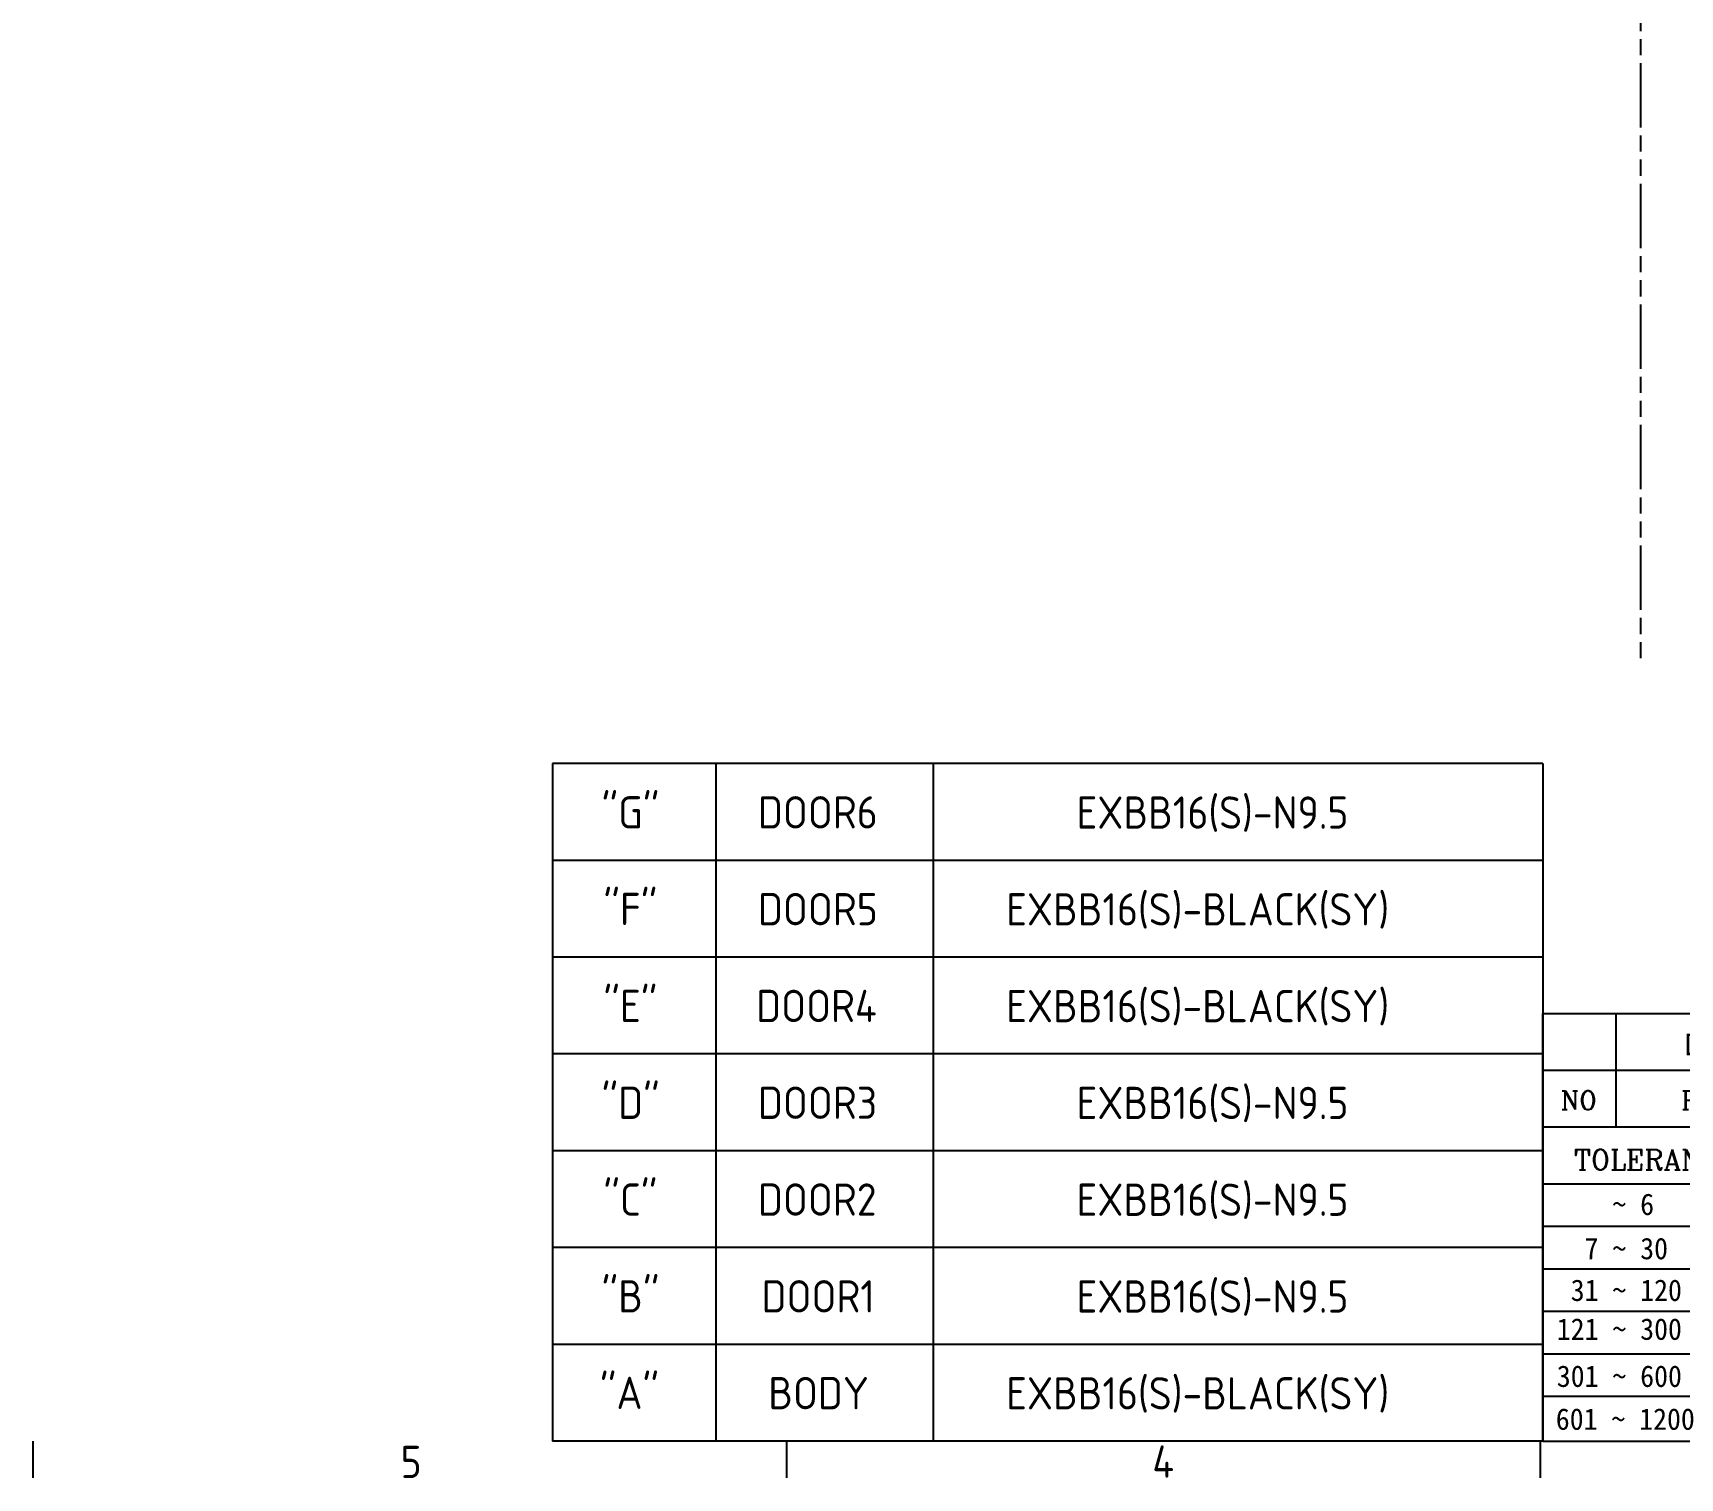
# Model space of a CAD drawing. Header units: millimetres. Extents: x 0 to 8410, y 0 to 5940.
# Drawn here: x 4906 to 6438, y 166 to 1509 of the extents above; entities that cross this region are included whole.
import ezdxf
from ezdxf.enums import TextEntityAlignment as Align

# ---------------------------------------------------------------- set-up
doc = ezdxf.new("R2010")
doc.units = ezdxf.units.MM
doc.header["$LTSCALE"] = 10
doc.linetypes.add('DOUBLE_DASH_CHAIN', pattern=[1.2403, 0.6614, -0.0827, 0.1654, -0.0827, 0.1654, -0.0827])
doc.layers.get('0').update_dxf_attribs({"color": 3, "lineweight": 25})
for name, color, linetype, lineweight in [('경계(ISO)', 7, 'Continuous', 25), ('기호(ISO)', 5, 'Continuous', 25), ('스케치 형상(ISO)', 3, 'Continuous', 25), ('제목(ISO)', 5, 'Continuous', 50), ('해치(ISO)', 7, 'Continuous', 18)]:
    doc.layers.add(name, color=color, linetype=linetype, lineweight=lineweight)
doc.styles.add('HAN_291', font='')
doc.styles.add('HAN_370', font='', dxfattribs={"width": 2})
doc.styles.add('RC_284', font='ROMANC.shx')
doc.styles.add('RC_287', font='ROMANC.shx')
doc.styles.add('RC_292', font='ROMANC.shx')
doc.styles.add('ROMANT_294', font='romant.shx')
doc.styles.add('문자 텍스트_PSTEK_POSCO', font='isocp.shx')
doc.styles.add('텍스트 스타일198', font='tahoma.ttf')
doc.styles.add('텍스트 스타일333', font='ROMANC.shx', dxfattribs={"width": 0.800000011920929})
doc.styles.get('HAN_291').set_extended_font_data('GulimChe')
doc.styles.get('HAN_370').set_extended_font_data('GulimChe')

# ---------------------------------------------------------------- blocks, each defined once
blk = doc.blocks.new('경계 Default Border')
at = {"layer": '경계(ISO)'}
for p, q in [((490.5833435058594, 20), (490.5833435058594, 16.59999966621399)), ((560.6666564941406, 20), (560.6666564941406, 16.59999966621399)), ((630.7500076293945, 20), (630.7500076293945, 16.59999966621399))]:
    blk.add_line(p, q, dxfattribs=at)
at = {"layer": '경계(ISO)', "color": 2, "char_height": 3.00000011920929, "attachment_point": 7, "style": '문자 텍스트_PSTEK_POSCO'}
for s, insert in [('5', (524.7695394605598, 16.57139439638704)), ('4', (594.6818034641451, 16.59999988079071))]:
    blk.add_mtext(s, dxfattribs=dict(at, insert=insert))
blk = doc.blocks.new('제목 블록 PSTEK')
for color, points in [(252, [(317.2195697678507, 17.0593801673321), (322.0326348870767, 21.62682475217465), (322.2781991042243, 21.94392121864296), (317.0471853425802, 16.97985676345368), (318.7512090904202, 16.1899260703855), (316.0018030350395, 12.71868385740789), (316.3356552234328, 13.00206718743325), (318.9235935156908, 16.2694494742633)]), (5, [(321.6183518841322, 17.4193704504104), (319.5281351041078, 18.24969419629727), (322.4505835294948, 22.02344462252142), (317.2195697678507, 17.0593801673321), (318.9235935156908, 16.2694494742633), (316.1741874603099, 12.79820726128571)]), (1, [(324.4839107253602, 19.60711530335299), (325.2419748254881, 19.60711530335299), (325.2419748254881, 20.25857663940324), (321.2266040451076, 20.25857663940324), (321.2266040451076, 19.60711530335299), (321.9846681452406, 19.60711530335299), (321.9846681452406, 15.3430047401139), (324.4839107253602, 15.3430047401139)]), (252, [(324.6615819988275, 19.45905590879572), (325.4196460989604, 19.45905590879572), (325.4196460989604, 20.11051724484596), (325.2419748254881, 20.11051724484596), (325.2419748254881, 19.60711530335299), (324.4839107253602, 19.60711530335299), (324.4839107253602, 15.3430047401139), (322.1623394187076, 15.3430047401139), (322.1623394187076, 15.19494534555726), (324.6615819988275, 15.19494534555726)]), (1, [(329.2277337269622, 20.25857663940324), (325.65654113025, 20.25857663940324), (325.65654113025, 15.3430047401139), (329.3580259941756, 15.3430047401139), (329.3580259941756, 15.9944660761648), (328.1137701654877, 15.9944660761648), (328.1137701654877, 17.56360607323003), (329.2277337269622, 17.56360607323003), (329.2277337269622, 18.25543873810179), (328.1137701654877, 18.25543873810179), (328.1137701654877, 19.60711530335299), (329.2277337269622, 19.60711530335299)]), (252, [(328.2914414389548, 19.45905590879572), (329.4054050004294, 19.45905590879572), (329.4054050004294, 20.11051724484596), (329.2277337269622, 20.11051724484596), (329.2277337269622, 19.60711530335299), (328.1137701654877, 19.60711530335299), (328.1137701654877, 18.25543873810179), (328.2914414389548, 18.25543873810179)]), (1, [(332.3312149849806, 20.25857663940324), (329.8592894925411, 20.25857663940324), (329.8592894925411, 15.3430047401139), (332.3312149849806, 15.3430047401139), (332.3312149849806, 17.4318630164523), (333.0701931098801, 15.3430047401139), (335.4855464857051, 15.3430047401139), (334.2514536401189, 19.30614745124769), (335.4379594596742, 20.25857663940324), (334.3071782107978, 20.25857663940324), (332.3312149849806, 18.99741471888304)]), (252, [(332.5088862584528, 20.1105172448466), (332.3312149849806, 20.1105172448466), (332.3312149849806, 18.99741471888368), (332.5088862584528, 19.11081371413894)]), (252, [(335.6156307331414, 20.11051724484596), (335.2535118015555, 20.11051724484596), (334.2514536401189, 19.30614745124769), (335.4855464857051, 15.3430047401139), (333.1954852176545, 15.3430047401139), (333.2478643833523, 15.19494534555726), (335.6632177591723, 15.19494534555726), (334.4291249135862, 19.15808805669106)]), (252, [(321.9846681452406, 19.60711530335299), (321.4042753185749, 19.60711530335299), (321.4042753185749, 19.45905590879572), (321.9846681452406, 19.45905590879572)]), (252, [(328.2914414389548, 17.41554667867274), (329.4054050004294, 17.41554667867274), (329.4054050004294, 18.10737934354514), (329.2277337269622, 18.10737934354514), (329.2277337269622, 17.56360607323003), (328.1137701654877, 17.56360607323003), (328.1137701654877, 15.9944660761648), (328.2914414389548, 15.9944660761648)]), (252, [(332.5088862584528, 16.92964231796647), (332.3312149849806, 17.43186301645164), (332.3312149849806, 15.3430047401139), (330.0369607660135, 15.3430047401139), (330.0369607660135, 15.19494534555726), (332.5088862584528, 15.19494534555726)]), (252, [(329.5356972676428, 15.8464066816075), (329.3580259941756, 15.8464066816075), (329.3580259941756, 15.3430047401139), (325.8342124037171, 15.3430047401139), (325.8342124037171, 15.19494534555726), (329.5356972676428, 15.19494534555726)])]:
    blk.add_hatch(color=color).paths.add_polyline_path(points)
h = blk.add_hatch(color=1)
edge = h.paths.add_edge_path(flags=0)
edge.add_line((314.2242174273352, 19.60711530335299), (314.2242174273352, 17.00126995915134))
edge.add_line((314.2242174273352, 17.00126995915134), (314.3485873187598, 17.00126995915134))
edge.add_arc((314.3485873187598, 17.6527312952023), 0.6514613360509371, 270, 360)
edge.add_line((315.0000486548106, 17.6527312952023), (315.0000486548106, 18.95565396730211))
edge.add_arc((314.3485873187598, 18.95565396730212), 0.6514613360508712, 0, 90)
edge.add_line((314.3485873187598, 19.60711530335299), (314.2242174273352, 19.60711530335299))
edge = h.paths.add_edge_path()
edge.add_arc((314.9847713324306, 18.28938669179658), 1.969189947606664, 269.9999999999959, 450)
edge.add_line((314.9847713324306, 20.25857663940318), (311.7664314776902, 20.25857663940324))
edge.add_line((311.7664314776902, 20.25857663940324), (311.7664314776902, 15.3430047401139))
edge.add_line((311.7664314776902, 15.3430047401139), (314.2242174273352, 15.3430047401139))
edge.add_line((314.2242174273352, 15.3430047401139), (314.2242174273352, 16.32019674418991))
edge.add_line((314.2242174273352, 16.32019674418991), (314.9847713324307, 16.32019674418991))
h = blk.add_hatch(color=252)
edge = h.paths.add_edge_path()
edge.add_arc((314.9847713324309, 18.28938669179657), 1.969189947606666, 270, 406.8278729790604)
edge.add_arc((315.1624426058984, 18.1413272972396), 1.969189947606962, -90, 53.560984836317004, ccw=False)
edge.add_line((315.1624426058984, 16.17213734963263), (314.4018887008024, 16.17213734963263))
edge.add_line((314.4018887008024, 16.17213734963263), (314.4018887008024, 15.19494534555726))
edge.add_line((314.4018887008024, 15.19494534555726), (311.9441027511573, 15.19494534555726))
edge.add_line((311.9441027511573, 15.19494534555726), (311.9441027511573, 15.3430047401139))
edge.add_line((311.9441027511573, 15.3430047401139), (314.2242174273352, 15.3430047401139))
edge.add_line((314.2242174273352, 15.3430047401139), (314.2242174273352, 16.32019674418991))
edge.add_line((314.2242174273352, 16.32019674418991), (314.9847713324309, 16.32019674418991))
h = blk.add_hatch(color=252)
edge = h.paths.add_edge_path()
edge.add_line((314.4018887008024, 19.45905590879572), (314.5262585922315, 19.45905590879572))
edge.add_arc((314.5262585922314, 18.80759457274939), 0.6514613360463194, 60.4189348879147, 90.00000000000318, ccw=False)
edge.add_arc((314.3485873187602, 18.95565396730057), 0.6514613360524251, 39.96992292766206, 90.00000000009999)
edge.add_line((314.3485873187591, 19.60711530335307), (314.2242174273352, 19.60711530335298))
edge.add_line((314.2242174273352, 19.60711530335299), (314.2242174273352, 17.00126995915134))
edge.add_line((314.2242174273352, 17.00126995915134), (314.3485873187591, 17.00126995915134))
edge.add_arc((314.3485873187568, 17.652731295233), 0.6514613360816299, 270.0000000002, 274.6930825552478)
edge.add_line((314.4018887008024, 17.0034541317032), (314.4018887008024, 19.45905590879572))
at = {"layer": '해치(ISO)'}
h = blk.add_hatch(color=140, dxfattribs=at)
edge = h.paths.add_edge_path()
edge.add_ellipse((330.3660919371412, 20.15576403068321), major_axis=(9.100907360794343, 0), ratio=0.4069904968023172, start_angle=301.3098473703837, end_angle=507.7436900681698)
edge.add_ellipse((331.5340919371412, 20.4634168429492), major_axis=(-9.82350664112931, 0), ratio=0.3942600559756514, start_angle=111.51207141178469, end_angle=334.47025347086895, ccw=False)
edge.add_line((335.1363447531188, 16.8601935978785), (335.0955236905705, 16.99119398620872))
at = {"color": 180}
for p, q in [((182.475792979055, 11.79100474011392), (182.4757929790549, 51.56524660363496)), ((182.4757929790549, 51.56524660363496), (372.4757929537551, 51.56524660363496)), ((189.2651435055721, 51.56524660363496), (189.2651435055722, 41.00524660363494)), ((215.2152739891528, 41.00524660363494), (215.2152739891528, 51.56524660363496)), ((280.8758854511282, 51.56524660363496), (280.8758854511282, 41.00524660363494)), ((310.0881549537552, 51.56524660363496), (310.0881549537553, 41.00524660363494)), ((316.9044520275131, 51.56524660363496), (316.9044520275127, 41.00524660363494)), ((338.4566026226726, 51.56524660363496), (338.4566026226727, 41.00524660363494)), ((372.4757929537551, 51.56524660363496), (372.4757929537551, 11.79100474011389)), ((182.475792979055, 46.2852466036349), (372.4757929537551, 46.28524660363492)), ((182.475792979055, 41.00524660363493), (206.451475290024, 41.00524660363493)), ((222.9401812389276, 11.79100474011392), (222.9401812389276, 41.00524660363494)), ((239.4288871878316, 11.79100474011392), (239.4288871878316, 41.00524660363494)), ((255.9175931367356, 11.79100474011392), (255.9175931367356, 41.00524660363494)), ((268.6918866058747, 41.00524660363494), (268.6918866058747, 30.44524660363498)), ((280.8758854511282, 41.00524660363494), (280.8758854511282, 25.16524660363502)), ((310.088154953755, 41.00524660363494), (310.088154953755, 11.79100474011392)), ((182.475792979055, 35.72524660363497), (206.451475290024, 35.72524660363497)), ((198.8621818849491, 12.02524660363491), (198.8621818849491, 35.72524660363497)), ((206.451475290024, 35.72524660363497), (372.4757929537551, 35.72524660363497)), ((182.475792979055, 31.77524660363492), (206.451475290024, 31.77524660363492)), ((255.917593136736, 30.44524660363498), (372.4757929537552, 30.44524660363501)), ((182.475792979055, 27.82524660363487), (206.451475290024, 27.82524660363487)), ((255.9175931367359, 25.16524660363502), (372.4757929537552, 25.165246603635)), ((268.6918866058744, 25.16524660363502), (268.6918866058744, 11.79100474011392)), ((182.475792979055, 23.87524660363505), (206.451475290024, 23.87524660363505)), ((182.475792979055, 19.92524660363478), (206.451475290024, 19.92524660363478)), ((255.9175931367359, 19.88524660363481), (310.0881549537553, 19.88524660363481)), ((182.475792979055, 15.97524660363496), (206.451475290024, 15.97524660363496)), ((206.451475290024, 16.74100474011396), (255.9175931367359, 16.74100474011396)), ((182.475792979055, 11.79100474011392), (372.4757929537551, 11.79100474011389))]:
    blk.add_line(p, q, dxfattribs=at)
at = {"color": 7, "lineweight": 50}
for p, q in [((206.4514752900237, 11.79100474011392), (206.4514752900237, 41.00524660363494)), ((206.451475290024, 41.00524660363494), (372.4757929537551, 41.00524660363496))]:
    blk.add_line(p, q, dxfattribs=at)
at = {"color": 7}
for p, q in [((322.2781991042243, 21.94392121864296), (317.0471853425802, 16.97985676345368)), ((322.4505835294948, 22.02344462252142), (317.2195697678507, 17.0593801673321)), ((317.2195697678507, 17.0593801673321), (322.0326348870767, 21.62682475217465)), ((319.5281351041078, 18.24969419629727), (322.4505835294948, 22.02344462252142)), ((322.0326348870767, 21.62682475217465), (322.2781991042243, 21.94392121864296)), ((311.7664314776902, 20.25900474011391), (311.7664314776902, 15.34300474011391)), ((314.9847713324309, 20.25857663940324), (311.7664314776902, 20.25857663940324)), ((314.9847713324309, 20.25857663940324), (311.7664314776902, 20.25857663940324)), ((311.7664314776902, 20.25857663940324), (311.7664314776902, 15.3430047401139)), ((325.2419748254881, 20.25857663940324), (321.2266040451076, 20.25857663940324)), ((321.2266040451076, 20.25857663940324), (321.2266040451076, 19.60711530335299)), ((325.2419748254881, 20.25857663940324), (321.2266040451076, 20.25857663940324)), ((321.2266040451076, 20.25857663940324), (321.2266040451076, 19.60711530335299)), ((325.2419748254881, 19.60711530335299), (325.2419748254881, 20.25857663940324)), ((325.2419748254881, 19.60711530335299), (325.2419748254881, 20.25857663940324)), ((325.4196460989604, 20.11051724484596), (325.2419748254881, 20.11051724484596)), ((325.2419748254881, 20.11051724484596), (325.2419748254881, 19.60711530335299)), ((325.4196460989604, 19.45905590879572), (325.4196460989604, 20.11051724484596)), ((329.2277337269622, 20.25857663940324), (325.65654113025, 20.25857663940324)), ((325.65654113025, 20.25857663940324), (325.65654113025, 15.3430047401139)), ((325.65654113025, 20.25857663940324), (325.65654113025, 15.3430047401139)), ((329.2277337269622, 20.25857663940324), (325.65654113025, 20.25857663940324)), ((329.2277337269622, 19.60711530335299), (329.2277337269622, 20.25857663940324)), ((329.2277337269622, 19.60711530335299), (329.2277337269622, 20.25857663940324)), ((329.4054050004294, 20.11051724484596), (329.2277337269622, 20.11051724484596)), ((329.2277337269622, 20.11051724484596), (329.2277337269622, 19.60711530335299)), ((329.4054050004294, 19.45905590879572), (329.4054050004294, 20.11051724484596)), ((332.3312149849806, 20.25857663940324), (329.8592894925411, 20.25857663940324)), ((329.8592894925411, 20.25857663940324), (329.8592894925411, 15.3430047401139)), ((329.8592894925411, 20.25857663940324), (329.8592894925411, 15.3430047401139)), ((332.3312149849806, 20.25857663940324), (329.8592894925411, 20.25857663940324)), ((334.3071782107978, 20.25857663940324), (332.3312149849806, 18.99741471888304)), ((332.3312149849806, 18.99741471888304), (332.3312149849806, 20.25857663940324)), ((334.3071782107978, 20.25857663940324), (332.3312149849806, 18.99741471888304)), ((332.3312149849806, 18.99741471888304), (332.3312149849806, 20.25857663940324)), ((332.5088862584528, 20.1105172448466), (332.3312149849806, 20.1105172448466)), ((332.3312149849806, 20.1105172448466), (332.3312149849806, 18.99741471888368)), ((332.5088862584528, 19.11081371413894), (332.5088862584528, 20.1105172448466)), ((334.2514536401189, 19.30614745124769), (335.4379594596742, 20.25857663940324)), ((334.2514536401189, 19.30614745124769), (335.4379594596742, 20.25857663940324)), ((335.2535118015555, 20.11051724484596), (334.2514536401189, 19.30614745124769)), ((335.4379594596742, 20.25857663940324), (334.3071782107978, 20.25857663940324)), ((335.4379594596742, 20.25857663940324), (334.3071782107978, 20.25857663940324)), ((334.4291249135862, 19.15808805669104), (335.6156307331414, 20.11051724484596)), ((335.6156307331414, 20.11051724484596), (335.2535118015555, 20.11051724484596)), ((314.2242174273352, 17.00126995915134), (314.2242174273352, 19.60711530335299)), ((314.2242174273352, 19.60711530335299), (314.3485873187591, 19.60711530335299)), ((314.3485873187591, 19.60711530335299), (314.2242174273352, 19.60711530335299)), ((314.2242174273352, 19.60711530335299), (314.2242174273352, 17.00126995915134)), ((314.2242174273352, 17.00126995915134), (314.2242174273352, 19.60711530335299)), ((314.2242174273352, 19.60711530335299), (314.3485873187591, 19.60711530335299)), ((314.4018887008024, 19.45905590879572), (314.5262585922314, 19.45905590879572)), ((314.4018887008024, 17.0034541317032), (314.4018887008024, 19.45905590879572)), ((315.0000486548106, 18.95565396730275), (315.0000486548106, 17.65273129520161)), ((315.0000486548106, 18.95565396730275), (315.0000486548106, 17.65273129520161)), ((321.2266040451076, 19.60711530335299), (321.9846681452406, 19.60711530335299)), ((321.2266040451076, 19.60711530335299), (321.9846681452406, 19.60711530335299)), ((321.4042753185749, 19.60711530335299), (321.4042753185749, 19.45905590879572)), ((321.9846681452406, 19.60711530335299), (321.4042753185749, 19.60711530335299)), ((321.4042753185749, 19.45905590879572), (321.9846681452406, 19.45905590879572)), ((321.9846681452406, 19.60711530335299), (321.9846681452406, 15.3430047401139)), ((321.9846681452406, 19.45905590879572), (321.9846681452406, 19.60711530335299)), ((321.9846681452406, 19.60711530335299), (321.9846681452406, 15.3430047401139)), ((324.4839107253602, 19.60711530335299), (325.2419748254881, 19.60711530335299)), ((324.4839107253602, 15.3430047401139), (324.4839107253602, 19.60711530335299)), ((325.2419748254881, 19.60711530335299), (324.4839107253602, 19.60711530335299)), ((324.4839107253602, 19.60711530335299), (324.4839107253602, 15.3430047401139)), ((324.4839107253602, 19.60711530335299), (325.2419748254881, 19.60711530335299)), ((324.4839107253602, 15.3430047401139), (324.4839107253602, 19.60711530335299)), ((324.6615819988275, 19.45905590879572), (325.4196460989604, 19.45905590879572)), ((324.6615819988275, 15.19494534555726), (324.6615819988275, 19.45905590879572)), ((328.1137701654877, 18.25543873810179), (328.1137701654877, 19.60711530335299)), ((328.1137701654877, 19.60711530335299), (329.2277337269622, 19.60711530335299)), ((329.2277337269622, 19.60711530335299), (328.1137701654877, 19.60711530335299)), ((328.1137701654877, 19.60711530335299), (328.1137701654877, 18.25543873810179)), ((328.1137701654877, 18.25543873810179), (328.1137701654877, 19.60711530335299)), ((328.1137701654877, 19.60711530335299), (329.2277337269622, 19.60711530335299)), ((328.2914414389548, 18.25543873810179), (328.2914414389548, 19.45905590879572)), ((328.2914414389548, 19.45905590879572), (329.4054050004294, 19.45905590879572)), ((332.3312149849806, 18.99741471888368), (332.5088862584528, 19.11081371413894)), ((335.4855464857051, 15.3430047401139), (334.2514536401189, 19.30614745124769)), ((334.2514536401189, 19.30614745124769), (335.4855464857051, 15.3430047401139)), ((335.4855464857051, 15.3430047401139), (334.2514536401189, 19.30614745124769)), ((335.6632177591723, 15.19494534555726), (334.4291249135862, 19.15808805669104)), ((314.3485873187591, 17.00126995915134), (314.2242174273352, 17.00126995915134)), ((314.2242174273352, 17.00126995915134), (314.3485873187591, 17.00126995915134)), ((314.3485873187591, 17.00126995915134), (314.2242174273352, 17.00126995915134)), ((316.1741874603099, 12.79820726128571), (321.6183518841322, 17.4193704504104)), ((317.0471853425802, 16.97985676345368), (318.7512090904202, 16.1899260703855)), ((318.9235935156908, 16.2694494742633), (317.2195697678507, 17.0593801673321)), ((317.2195697678507, 17.0593801673321), (318.9235935156908, 16.2694494742633)), ((321.6183518841322, 17.4193704504104), (319.5281351041078, 18.24969419629727)), ((329.2277337269622, 18.25543873810179), (328.1137701654877, 18.25543873810179)), ((328.1137701654877, 18.25543873810179), (328.2914414389548, 18.25543873810179)), ((329.2277337269622, 18.25543873810179), (328.1137701654877, 18.25543873810179)), ((328.1137701654877, 17.56360607323003), (329.2277337269622, 17.56360607323003)), ((328.1137701654877, 15.9944660761648), (328.1137701654877, 17.56360607323003)), ((329.2277337269622, 17.56360607323003), (328.1137701654877, 17.56360607323003)), ((328.1137701654877, 17.56360607323003), (328.1137701654877, 15.9944660761648)), ((328.1137701654877, 17.56360607323003), (329.2277337269622, 17.56360607323003)), ((328.1137701654877, 15.9944660761648), (328.1137701654877, 17.56360607323003)), ((328.2914414389548, 15.9944660761648), (328.2914414389548, 17.41554667867274)), ((328.2914414389548, 17.41554667867274), (329.4054050004294, 17.41554667867274)), ((329.2277337269622, 17.56360607323003), (329.2277337269622, 18.25543873810179)), ((329.2277337269622, 17.56360607323003), (329.2277337269622, 18.25543873810179)), ((329.4054050004294, 18.10737934354514), (329.2277337269622, 18.10737934354514)), ((329.2277337269622, 18.10737934354514), (329.2277337269622, 17.56360607323003)), ((329.4054050004294, 17.41554667867274), (329.4054050004294, 18.10737934354514)), ((332.3312149849806, 17.4318630164523), (333.0701931098801, 15.3430047401139)), ((332.3312149849806, 15.3430047401139), (332.3312149849806, 17.4318630164523)), ((332.5088862584528, 16.92964231796647), (332.3312149849806, 17.43186301645164)), ((332.3312149849806, 17.43186301645164), (332.3312149849806, 15.3430047401139)), ((332.3312149849806, 17.4318630164523), (333.0701931098801, 15.3430047401139)), ((332.3312149849806, 15.3430047401139), (332.3312149849806, 17.4318630164523)), ((332.5088862584528, 15.19494534555726), (332.5088862584528, 16.92964231796647)), ((345.0447381189468, 17.50375595811051), (344.9867755289346, 17.689895936919)), ((311.7664314776902, 15.3430047401139), (314.2242174273352, 15.3430047401139)), ((311.7664314776902, 15.3430047401139), (314.2242174273352, 15.3430047401139)), ((314.2242174273352, 15.3430047401139), (311.9441027511573, 15.3430047401139)), ((311.9441027511573, 15.3430047401139), (311.9441027511573, 15.19494534555726)), ((314.2242174273352, 16.32019674418991), (314.9847713324309, 16.32019674418991)), ((314.2242174273352, 15.3430047401139), (314.2242174273352, 16.32019674418991)), ((314.9847713324309, 16.32019674418991), (314.2242174273352, 16.32019674418991)), ((314.2242174273352, 16.32019674418991), (314.2242174273352, 15.3430047401139)), ((314.2242174273352, 16.32019674418991), (314.9847713324309, 16.32019674418991)), ((314.2242174273352, 15.3430047401139), (314.2242174273352, 16.32019674418991)), ((314.4018887008024, 16.17213734963263), (315.162442605898, 16.17213734963263)), ((314.4018887008024, 15.19494534555726), (314.4018887008024, 16.17213734963263)), ((318.7512090904202, 16.1899260703855), (316.0018030350395, 12.71868385740789)), ((318.9235935156908, 16.2694494742633), (316.1741874603099, 12.79820726128571)), ((316.3356552234328, 13.00206718743325), (318.9235935156908, 16.2694494742633)), ((321.9846681452406, 15.3430047401139), (324.4839107253602, 15.3430047401139)), ((321.9846681452406, 15.3430047401139), (324.4839107253602, 15.3430047401139)), ((324.4839107253602, 15.3430047401139), (322.1623394187076, 15.3430047401139)), ((322.1623394187076, 15.3430047401139), (322.1623394187076, 15.19494534555726)), ((325.65654113025, 15.3430047401139), (329.3580259941756, 15.3430047401139)), ((325.65654113025, 15.3430047401139), (329.3580259941756, 15.3430047401139)), ((329.3580259941756, 15.3430047401139), (325.8342124037171, 15.3430047401139)), ((325.8342124037171, 15.3430047401139), (325.8342124037171, 15.19494534555726)), ((329.3580259941756, 15.9944660761648), (328.1137701654877, 15.9944660761648)), ((328.1137701654877, 15.9944660761648), (328.2914414389548, 15.9944660761648)), ((329.3580259941756, 15.9944660761648), (328.1137701654877, 15.9944660761648)), ((329.3580259941756, 15.3430047401139), (329.3580259941756, 15.9944660761648)), ((329.3580259941756, 15.3430047401139), (329.3580259941756, 15.9944660761648)), ((329.5356972676428, 15.8464066816075), (329.3580259941756, 15.8464066816075)), ((329.3580259941756, 15.8464066816075), (329.3580259941756, 15.3430047401139)), ((329.5356972676428, 15.19494534555726), (329.5356972676428, 15.8464066816075)), ((329.8592894925411, 15.3430047401139), (332.3312149849806, 15.3430047401139)), ((329.8592894925411, 15.3430047401139), (332.3312149849806, 15.3430047401139)), ((332.3312149849806, 15.3430047401139), (330.0369607660135, 15.3430047401139)), ((330.0369607660135, 15.3430047401139), (330.0369607660135, 15.19494534555726)), ((333.0701931098801, 15.3430047401139), (335.4855464857051, 15.3430047401139)), ((333.0701931098801, 15.3430047401139), (335.4855464857051, 15.3430047401139)), ((335.4855464857051, 15.3430047401139), (333.1954852176545, 15.3430047401139)), ((333.1954852176545, 15.3430047401139), (333.2478643833523, 15.19494534555726)), ((311.9441027511573, 15.19494534555726), (314.4018887008024, 15.19494534555726)), ((322.1623394187076, 15.19494534555726), (324.6615819988275, 15.19494534555726)), ((325.8342124037171, 15.19494534555726), (329.5356972676428, 15.19494534555726)), ((330.0369607660135, 15.19494534555726), (332.5088862584528, 15.19494534555726)), ((333.2478643833523, 15.19494534555726), (335.6632177591723, 15.19494534555726)), ((316.0018030350395, 12.71868385740789), (316.3356552234328, 13.00206718743325))]:
    blk.add_line(p, q, dxfattribs=at)
at = {"color": 5}
for p, q in [((322.4505835294948, 22.02344462252142), (317.2195697678507, 17.0593801673321)), ((319.5281351041078, 18.24969419629727), (322.4505835294948, 22.02344462252142)), ((316.1741874603099, 12.79820726128571), (321.6183518841322, 17.4193704504104)), ((317.2195697678507, 17.0593801673321), (318.9235935156908, 16.2694494742633)), ((321.6183518841322, 17.4193704504104), (319.5281351041078, 18.24969419629727)), ((318.9235935156908, 16.2694494742633), (316.1741874603099, 12.79820726128571))]:
    blk.add_line(p, q, dxfattribs=at)
at = {"color": 1}
for p, q in [((314.9847713324309, 20.25857663940324), (311.7664314776902, 20.25857663940324)), ((311.7664314776902, 20.25857663940324), (311.7664314776902, 15.3430047401139)), ((325.2419748254881, 20.25857663940324), (321.2266040451076, 20.25857663940324)), ((321.2266040451076, 20.25857663940324), (321.2266040451076, 19.60711530335299)), ((325.2419748254881, 19.60711530335299), (325.2419748254881, 20.25857663940324)), ((329.2277337269622, 20.25857663940324), (325.65654113025, 20.25857663940324)), ((325.65654113025, 20.25857663940324), (325.65654113025, 15.3430047401139)), ((329.2277337269622, 19.60711530335299), (329.2277337269622, 20.25857663940324)), ((332.3312149849806, 20.25857663940324), (329.8592894925411, 20.25857663940324)), ((329.8592894925411, 20.25857663940324), (329.8592894925411, 15.3430047401139)), ((334.3071782107978, 20.25857663940324), (332.3312149849806, 18.99741471888304)), ((332.3312149849806, 18.99741471888304), (332.3312149849806, 20.25857663940324)), ((334.2514536401189, 19.30614745124769), (335.4379594596742, 20.25857663940324)), ((335.4379594596742, 20.25857663940324), (334.3071782107978, 20.25857663940324)), ((314.2242174273352, 17.00126995915134), (314.2242174273352, 19.60711530335299)), ((314.2242174273352, 19.60711530335299), (314.3485873187591, 19.60711530335299)), ((315.0000486548106, 18.95565396730275), (315.0000486548106, 17.65273129520161)), ((321.2266040451076, 19.60711530335299), (321.9846681452406, 19.60711530335299)), ((321.9846681452406, 19.60711530335299), (321.9846681452406, 15.3430047401139)), ((324.4839107253602, 19.60711530335299), (325.2419748254881, 19.60711530335299)), ((324.4839107253602, 15.3430047401139), (324.4839107253602, 19.60711530335299)), ((328.1137701654877, 18.25543873810179), (328.1137701654877, 19.60711530335299)), ((328.1137701654877, 19.60711530335299), (329.2277337269622, 19.60711530335299)), ((335.4855464857051, 15.3430047401139), (334.2514536401189, 19.30614745124769)), ((314.3485873187591, 17.00126995915134), (314.2242174273352, 17.00126995915134)), ((329.2277337269622, 18.25543873810179), (328.1137701654877, 18.25543873810179)), ((328.1137701654877, 17.56360607323003), (329.2277337269622, 17.56360607323003)), ((328.1137701654877, 15.9944660761648), (328.1137701654877, 17.56360607323003)), ((329.2277337269622, 17.56360607323003), (329.2277337269622, 18.25543873810179)), ((332.3312149849806, 17.4318630164523), (333.0701931098801, 15.3430047401139)), ((332.3312149849806, 15.3430047401139), (332.3312149849806, 17.4318630164523)), ((311.7664314776902, 15.3430047401139), (314.2242174273352, 15.3430047401139)), ((314.2242174273352, 16.32019674418991), (314.9847713324309, 16.32019674418991)), ((314.2242174273352, 15.3430047401139), (314.2242174273352, 16.32019674418991)), ((321.9846681452406, 15.3430047401139), (324.4839107253602, 15.3430047401139)), ((325.65654113025, 15.3430047401139), (329.3580259941756, 15.3430047401139)), ((329.3580259941756, 15.9944660761648), (328.1137701654877, 15.9944660761648)), ((329.3580259941756, 15.3430047401139), (329.3580259941756, 15.9944660761648)), ((329.8592894925411, 15.3430047401139), (332.3312149849806, 15.3430047401139)), ((333.0701931098801, 15.3430047401139), (335.4855464857051, 15.3430047401139))]:
    blk.add_line(p, q, dxfattribs=at)
at = {"color": 7}
for centre, radius, start, end in [((314.9847713324309, 18.28938669179658), 1.969189947606665, 270, 90), ((314.9847713324309, 18.28938669179658), 1.969189947606665, 270, 90), ((314.3485873187598, 18.95565396730211), 0.6514613360508712, 0, 90), ((314.3485873187602, 18.95565396730057), 0.6514613360524251, 39.96992292766117, 90), ((314.3485873187598, 18.95565396730212), 0.6514613360508712, 0, 90), ((314.5262585922314, 18.80759457274939), 0.6514613360463193, 60.41893488791137, 90), ((314.9847713324307, 18.2893866917965), 1.969189947606594, 270, 46.82787297909833), ((315.1624426058984, 18.1413272972396), 1.969189947606961, 270, 53.56098483636067), ((314.3485873187597, 17.65273129520228), 0.6514613360509381, 270, 0), ((314.3485873187598, 17.6527312952023), 0.6514613360509381, 270, 0), ((314.3485873187568, 17.652731295233), 0.6514613360816299, 270, 274.6930825552478)]:
    blk.add_arc(centre, radius, start, end, dxfattribs=at)
at = {"color": 1}
for centre, radius, start, end in [((314.9847713324309, 18.28938669179657), 1.969189947606665, 270, 90), ((314.3485873187598, 18.95565396730211), 0.6514613360508712, 0, 90), ((314.3485873187598, 17.6527312952023), 0.6514613360509381, 270, 0)]:
    blk.add_arc(centre, radius, start, end, dxfattribs=at)
at = {"layer": '제목(ISO)', "lineweight": 18}
blk.add_line((182.475792979055, 35.72500474011393), (182.475792979055, 11.79100474011392), dxfattribs=at)
at = {"layer": '제목(ISO)'}
for p, q in [((322.2781991042243, 21.94392121864296), (317.0471853425802, 16.97985676345368)), ((322.4505835294948, 22.02344462252142), (317.2195697678507, 17.0593801673321)), ((317.2195697678507, 17.0593801673321), (322.0326348870767, 21.62682475217465)), ((319.5281351041078, 18.24969419629727), (322.4505835294948, 22.02344462252142)), ((322.0326348870767, 21.62682475217465), (322.2781991042243, 21.94392121864296)), ((314.9847713324306, 20.25857663940324), (311.7664314776902, 20.25857663940324)), ((311.7664314776902, 20.25857663940324), (311.7664314776902, 15.3430047401139)), ((325.2419748254881, 20.25857663940324), (321.2266040451076, 20.25857663940324)), ((321.2266040451076, 20.25857663940324), (321.2266040451076, 19.60711530335299)), ((325.2419748254881, 19.60711530335299), (325.2419748254881, 20.25857663940324)), ((325.4196460989604, 20.11051724484596), (325.2419748254881, 20.11051724484596)), ((325.2419748254881, 20.11051724484596), (325.2419748254881, 19.60711530335299)), ((325.4196460989604, 19.45905590879572), (325.4196460989604, 20.11051724484596)), ((329.2277337269622, 20.25857663940324), (325.65654113025, 20.25857663940324)), ((325.65654113025, 20.25857663940324), (325.65654113025, 15.3430047401139)), ((329.2277337269622, 19.60711530335299), (329.2277337269622, 20.25857663940324)), ((329.4054050004294, 20.11051724484596), (329.2277337269622, 20.11051724484596)), ((329.2277337269622, 20.11051724484596), (329.2277337269622, 19.60711530335299)), ((329.4054050004294, 19.45905590879572), (329.4054050004294, 20.11051724484596)), ((332.3312149849806, 20.25857663940324), (329.8592894925411, 20.25857663940324)), ((329.8592894925411, 20.25857663940324), (329.8592894925411, 15.3430047401139)), ((334.3071782107978, 20.25857663940324), (332.3312149849806, 18.99741471888304)), ((332.3312149849806, 18.99741471888304), (332.3312149849806, 20.25857663940324)), ((332.5088862584528, 20.1105172448466), (332.3312149849806, 20.1105172448466)), ((332.3312149849806, 20.1105172448466), (332.3312149849806, 18.99741471888368)), ((332.5088862584528, 19.11081371413894), (332.5088862584528, 20.1105172448466)), ((334.2514536401189, 19.30614745124769), (335.4379594596742, 20.25857663940324)), ((335.2535118015555, 20.11051724484596), (334.2514536401189, 19.30614745124769)), ((335.4379594596742, 20.25857663940324), (334.3071782107978, 20.25857663940324)), ((334.4291249135862, 19.15808805669106), (335.6156307331414, 20.11051724484596)), ((335.6156307331414, 20.11051724484596), (335.2535118015555, 20.11051724484596)), ((314.2242174273352, 17.00126995915134), (314.2242174273352, 19.60711530335299)), ((314.2242174273352, 19.60711530335299), (314.3485873187598, 19.60711530335299)), ((314.3485873187591, 19.60711530335299), (314.2242174273352, 19.60711530335299)), ((314.2242174273352, 19.60711530335299), (314.2242174273352, 17.00126995915134)), ((314.4018887008024, 19.45905590879572), (314.5262585922314, 19.45905590879572)), ((314.4018887008024, 17.0034541317032), (314.4018887008024, 19.45905590879572)), ((315.0000486548106, 18.95565396730211), (315.0000486548106, 17.6527312952023)), ((321.2266040451076, 19.60711530335299), (321.9846681452406, 19.60711530335299)), ((321.9846681452406, 19.60711530335299), (321.4042753185749, 19.60711530335299)), ((321.4042753185749, 19.60711530335299), (321.4042753185749, 19.45905590879572)), ((321.4042753185749, 19.45905590879572), (321.9846681452406, 19.45905590879572)), ((321.9846681452406, 19.60711530335299), (321.9846681452406, 15.3430047401139)), ((321.9846681452406, 19.45905590879572), (321.9846681452406, 19.60711530335299)), ((324.4839107253602, 19.60711530335299), (325.2419748254881, 19.60711530335299)), ((324.4839107253602, 15.3430047401139), (324.4839107253602, 19.60711530335299)), ((325.2419748254881, 19.60711530335299), (324.4839107253602, 19.60711530335299)), ((324.4839107253602, 19.60711530335299), (324.4839107253602, 15.3430047401139)), ((324.6615819988275, 19.45905590879572), (325.4196460989604, 19.45905590879572)), ((324.6615819988275, 15.19494534555726), (324.6615819988275, 19.45905590879572)), ((328.1137701654877, 18.25543873810179), (328.1137701654877, 19.60711530335299)), ((328.1137701654877, 19.60711530335299), (329.2277337269622, 19.60711530335299)), ((329.2277337269622, 19.60711530335299), (328.1137701654877, 19.60711530335299)), ((328.1137701654877, 19.60711530335299), (328.1137701654877, 18.25543873810179)), ((328.2914414389548, 19.45905590879572), (329.4054050004294, 19.45905590879572)), ((328.2914414389548, 18.25543873810179), (328.2914414389548, 19.45905590879572)), ((332.3312149849806, 18.99741471888368), (332.5088862584528, 19.11081371413894)), ((335.4855464857051, 15.3430047401139), (334.2514536401189, 19.30614745124769)), ((334.2514536401189, 19.30614745124769), (335.4855464857051, 15.3430047401139)), ((335.6632177591723, 15.19494534555726), (334.4291249135862, 19.15808805669106)), ((314.3485873187598, 17.00126995915134), (314.2242174273352, 17.00126995915134)), ((314.2242174273352, 17.00126995915134), (314.3485873187591, 17.00126995915134)), ((316.1741874603099, 12.79820726128571), (321.6183518841322, 17.4193704504104)), ((317.0471853425802, 16.97985676345368), (318.7512090904202, 16.1899260703855)), ((317.2195697678507, 17.0593801673321), (318.9235935156908, 16.2694494742633)), ((318.9235935156908, 16.2694494742633), (317.2195697678507, 17.0593801673321)), ((321.6183518841322, 17.4193704504104), (319.5281351041078, 18.24969419629727)), ((329.2277337269622, 18.25543873810179), (328.1137701654877, 18.25543873810179)), ((328.1137701654877, 18.25543873810179), (328.2914414389548, 18.25543873810179)), ((328.1137701654877, 15.9944660761648), (328.1137701654877, 17.56360607323003)), ((328.1137701654877, 17.56360607323003), (329.2277337269622, 17.56360607323003)), ((329.2277337269622, 17.56360607323003), (328.1137701654877, 17.56360607323003)), ((328.1137701654877, 17.56360607323003), (328.1137701654877, 15.9944660761648)), ((328.2914414389548, 17.41554667867274), (329.4054050004294, 17.41554667867274)), ((328.2914414389548, 15.9944660761648), (328.2914414389548, 17.41554667867274)), ((329.2277337269622, 17.56360607323003), (329.2277337269622, 18.25543873810179)), ((329.4054050004294, 18.10737934354514), (329.2277337269622, 18.10737934354514)), ((329.2277337269622, 18.10737934354514), (329.2277337269622, 17.56360607323003)), ((329.4054050004294, 17.41554667867274), (329.4054050004294, 18.10737934354514)), ((332.3312149849806, 15.3430047401139), (332.3312149849806, 17.4318630164523)), ((332.3312149849806, 17.4318630164523), (333.0701931098801, 15.3430047401139)), ((332.5088862584528, 16.92964231796647), (332.3312149849806, 17.43186301645164)), ((332.3312149849806, 17.43186301645164), (332.3312149849806, 15.3430047401139)), ((332.5088862584528, 15.19494534555726), (332.5088862584528, 16.92964231796647)), ((311.7664314776902, 15.3430047401139), (314.2242174273352, 15.3430047401139)), ((314.2242174273352, 15.3430047401139), (311.9441027511573, 15.3430047401139)), ((311.9441027511573, 15.3430047401139), (311.9441027511573, 15.19494534555726)), ((314.2242174273352, 15.3430047401139), (314.2242174273352, 16.32019674418991)), ((314.2242174273352, 16.32019674418991), (314.9847713324307, 16.32019674418991)), ((314.9847713324309, 16.32019674418991), (314.2242174273352, 16.32019674418991)), ((314.2242174273352, 16.32019674418991), (314.2242174273352, 15.3430047401139)), ((314.4018887008024, 15.19494534555726), (314.4018887008024, 16.17213734963263)), ((314.4018887008024, 16.17213734963263), (315.1624426058984, 16.17213734963263)), ((318.7512090904202, 16.1899260703855), (316.0018030350395, 12.71868385740789)), ((318.9235935156908, 16.2694494742633), (316.1741874603099, 12.79820726128571)), ((316.3356552234328, 13.00206718743325), (318.9235935156908, 16.2694494742633)), ((321.9846681452406, 15.3430047401139), (324.4839107253602, 15.3430047401139)), ((324.4839107253602, 15.3430047401139), (322.1623394187076, 15.3430047401139)), ((322.1623394187076, 15.3430047401139), (322.1623394187076, 15.19494534555726)), ((325.65654113025, 15.3430047401139), (329.3580259941756, 15.3430047401139)), ((329.3580259941756, 15.3430047401139), (325.8342124037171, 15.3430047401139)), ((325.8342124037171, 15.3430047401139), (325.8342124037171, 15.19494534555726)), ((329.3580259941756, 15.9944660761648), (328.1137701654877, 15.9944660761648)), ((328.1137701654877, 15.9944660761648), (328.2914414389548, 15.9944660761648)), ((329.3580259941756, 15.3430047401139), (329.3580259941756, 15.9944660761648)), ((329.5356972676428, 15.8464066816075), (329.3580259941756, 15.8464066816075)), ((329.3580259941756, 15.8464066816075), (329.3580259941756, 15.3430047401139)), ((329.5356972676428, 15.19494534555726), (329.5356972676428, 15.8464066816075)), ((329.8592894925411, 15.3430047401139), (332.3312149849806, 15.3430047401139)), ((332.3312149849806, 15.3430047401139), (330.0369607660135, 15.3430047401139)), ((330.0369607660135, 15.3430047401139), (330.0369607660135, 15.19494534555726)), ((333.0701931098801, 15.3430047401139), (335.4855464857051, 15.3430047401139)), ((335.4855464857051, 15.3430047401139), (333.1954852176545, 15.3430047401139)), ((333.1954852176545, 15.3430047401139), (333.2478643833523, 15.19494534555726)), ((311.9441027511573, 15.19494534555726), (314.4018887008024, 15.19494534555726)), ((322.1623394187076, 15.19494534555726), (324.6615819988275, 15.19494534555726)), ((325.8342124037171, 15.19494534555726), (329.5356972676428, 15.19494534555726)), ((330.0369607660135, 15.19494534555726), (332.5088862584528, 15.19494534555726)), ((333.2478643833523, 15.19494534555726), (335.6632177591723, 15.19494534555726)), ((316.0018030350395, 12.71868385740789), (316.3356552234328, 13.00206718743325))]:
    blk.add_line(p, q, dxfattribs=at)
at = {"layer": '제목(ISO)', "color": 4}
blk.add_line((335.1363447531188, 16.8601935978785), (335.0955236905705, 16.99119398620872), dxfattribs=at)
at = {"layer": '제목(ISO)'}
for centre, radius, start, end in [((314.9847713324306, 18.28938669179658), 1.969189947606664, 46.82787297909431, 90), ((314.3485873187598, 18.95565396730212), 0.6514613360508712, 0, 90), ((314.3485873187602, 18.95565396730057), 0.6514613360524251, 39.96992292766117, 90), ((314.5262585922314, 18.80759457274939), 0.6514613360463193, 60.41893488791137, 90), ((314.9847713324307, 18.2893866917965), 1.969189947606594, 270, 46.82787297909833), ((314.9847713324309, 18.28938669179657), 1.969189947606666, 270, 46.8278729790603), ((315.1624426058984, 18.1413272972396), 1.969189947606962, 270, 53.56098483631701), ((314.3485873187598, 17.6527312952023), 0.6514613360509371, 270, 0), ((314.3485873187568, 17.652731295233), 0.6514613360816299, 270, 274.6930825552478)]:
    blk.add_arc(centre, radius, start, end, dxfattribs=at)
at = {"layer": '제목(ISO)', "color": 4}
for centre, major_axis, ratio, start_param, end_param in [((331.5340919371412, 20.4634168429492), (9.82350664112931, 0), 0.3942600559756514, 5.087845455444478, 8.97919982663645), ((330.3660919371412, 20.15576403068321), (9.100907360794343, 0), 0.4069904968023172, 5.258848905294775, 8.861799147915196)]:
    blk.add_ellipse(centre, major_axis=major_axis, ratio=ratio, start_param=start_param, end_param=end_param, dxfattribs=at)
at = {"color": 2, "style": 'RC_284'}
blk.add_text('MATERIAL', height=1.742399930953979, dxfattribs=at).set_placement((295.4820202024417, 43.64524660363492), align=Align.MIDDLE_CENTER)
at = {"color": 2}
for s, height, style, p in [('COLOR/FINISH', 1.742399930953979, 'RC_284', (317.7725341324144, 42.62317362549192)), ('NO', 1.742399930953979, 'RC_284', (184.135398793432, 42.62317362549192)), ('PART NO', 1.742399930953979, 'RC_284', (195.3359407378685, 42.62317362549192)), ('DESCRIPTION', 1.742399930953979, 'RC_284', (240.4025565652523, 42.62317362549192)), ("Q'TY", 1.742399930953979, 'RC_284', (310.1440786515383, 42.62317362549192)), ('REMARK', 1.742399930953979, 'RC_284', (348.346649953877, 42.62317362549192)), (' TOLERANCE', 1.899999976158142, 'RC_287', (184.0872874387979, 37.00893196870329)), ('DRAWN', 1.899999976158142, 'RC_287', (208.9766620976279, 37.00893196870329)), ('CHECKED', 1.899999976158142, 'RC_287', (223.6856844514997, 37.00893196870329)), ('APPROVED', 1.899999976158142, 'RC_287', (239.7795453577791, 37.00893196870329)), ('UNIT', 1.742399930953979, 'RC_284', (259.1652673287452, 37.34317362549218)), ('SCALE', 1.742399930953979, 'RC_284', (270.2934779252897, 37.34317362549218)), ('MODEL NAME', 2.178000062704086, 'RC_292', (284.096330289083, 37.25462520371384)), ('    ~ 6', 2.000000029802322, 'HAN_291', (183.7721304966814, 32.8176515608431)), ('0.08', 2.000000029802322, 'HAN_291', (200.5467345600617, 33.09873600004101)), ('PART NAME', 2.178000062704086, 'RC_292', (285.1416959765849, 32.03045329421792)), ('mm', 1.742399930953979, 'RC_284', (259.6505418159997, 32.3543089683787)), ('  7 ~ 30', 2.000000029802322, 'HAN_291', (183.7721304966814, 28.70538114822415)), ('0.1', 2.000000029802322, 'HAN_291', (200.5467345600617, 28.98646558742206)), (' DWG NO.', 2.178000062704086, 'RC_292', (284.8124284083233, 26.75045329421772)), (' 31 ~ 120', 2.000000029802322, 'HAN_291', (183.7721304966814, 24.82628181916237)), ('0.2', 2.000000029802322, 'HAN_291', (200.5467345600617, 25.10736625836028)), ('121 ~ 300', 2.000000029802322, 'HAN_291', (183.7721304966814, 21.21401206133254)), ('SIZE', 1.742399930953979, 'RC_284', (259.1652673287452, 21.69497768947366)), ('REFERENCE', 2.178000062704086, 'RC_292', (278.2741065029841, 21.43214925458022)), ('0.4', 2.000000029802322, 'HAN_291', (200.5467345600617, 20.99509650053045)), ('301 ~ 600', 2.000000029802322, 'HAN_291', (183.7721304966814, 16.83491273227077)), ('0.6', 2.000000029802322, 'HAN_291', (200.5467345600617, 17.11599717146868)), ('601 ~ 1200', 2.000000029802322, 'HAN_291', (183.6802025156883, 12.84759660881125)), ('0.8', 2.000000029802322, 'HAN_291', (200.6097246063884, 13.05732192299702))]:
    blk.add_text(s, height=height, dxfattribs=dict(at, style=style)).set_placement(p)
at = {"color": 7, "style": '텍스트 스타일333', "width": 0.7999999523162842}
blk.add_text('N/S', height=2.000000029802322, dxfattribs=at).set_placement((274.7838860285014, 33.08524660363496), align=Align.MIDDLE_CENTER)
at = {"color": 2, "style": '텍스트 스타일333', "width": 0.7999999523162842}
blk.add_text('3rd ANGLE PROJ.', height=2.000000029802322, dxfattribs=at).set_placement((256.8430306642954, 26.76148381654429))
at = {"color": 7, "style": 'ROMANT_294'}
for s, p in [('POWER', (342.82727231297, 20.97115304607566)), ('SYSTEM', (342.82727231297, 17.3284636719184)), ('TECHNOLOGY', (342.82727231297, 13.57194088644453))]:
    blk.add_text(s, height=2.700000107288361, dxfattribs=at).set_placement(p)
at = {"color": 7, "insert": (320.8519732224835, 14.21236326823155), "char_height": 1.400000005960464, "attachment_point": 1, "line_spacing_factor": 0.3319999873638153, "style": 'HAN_370'}
blk.add_mtext('\\fHY견고딕|b0|i0;\\H1.4000;피에스텍', dxfattribs=at)
at = {"layer": '제목(ISO)', "color": 7, "style": '텍스트 스타일198'}
for tag, p in [('부품_번호_001', (195.621131540905, 47.68071419841495)), ('설명_001', (223.5386745931489, 48.09505762959937)), ("3._Q'TY_001", (312.7051684940307, 47.92188863680521)), ('질량\\P3;_001', (348.7854742224341, 48.1643332325385)), ('1._MODEL_NAME_001', (328.8463888355892, 37.53784565642327)), ('제목_001', (338.1474522096431, 32.12134217035067)), ('부품_번호_001', (334.2803717941369, 26.80591818687283)), ('설계자_001', (208.993343327159, 25.2331256569733)), ('점검자_001', (226.4283219502686, 25.23446884679021)), ('시트_크기_001', (260.8406700134146, 14.8347677050446)), ('프로젝트_001', (278.6376504106829, 15.06821694256837)), ('작성_날짜_001', (207.6508315629738, 13.26600473167383))]:
    blk.add_attdef(tag, p, '', height=2.000000029802322, dxfattribs=at)
for tag, p in [('재질', (295.4820202024417, 48.92524660363499)), ('4._COLOR', (327.6805273250926, 48.92524660363493)), ('엔지니어링_승인자', (247.673240162284, 26.23312567187446)), ('점검_날짜', (231.1845342133799, 14.26600474011394)), ('엔지니어링_승인_날짜', (247.6732401622839, 14.26600474011394))]:
    blk.add_attdef(tag, text='', height=2.000000029802322, dxfattribs=at).set_placement(p, align=Align.MIDDLE_CENTER)
blk = doc.blocks.new('테이블1')
at = {"layer": '기호(ISO)'}
for p, q in [((631.0000000252998, 83.00000083446506), (538.884548674649, 83.00000083446506)), ((538.884548674649, 83.00000083446506), (538.884548674649, 20.00000000000004)), ((554.091670366852, 83.00000083446506), (554.091670366852, 20.00000000000004)), ((574.3090795943517, 83.00000083446506), (574.3090795943517, 20.00000000000004)), ((631.0000000252998, 83.00000083446506), (631.0000000252998, 20.00000000000004)), ((631.0000000252998, 74.00000071525577), (538.884548674649, 74.00000071525577)), ((631.0000000252998, 65.00000059604648), (538.884548674649, 65.00000059604648)), ((631.0000000252998, 56.0000004768372), (538.884548674649, 56.0000004768372)), ((631.0000000252998, 47.00000035762791), (538.884548674649, 47.00000035762791)), ((631.0000000252998, 38.00000023841862), (538.884548674649, 38.00000023841862)), ((631.0000000252998, 29.00000011920933), (538.884548674649, 29.00000011920933)), ((631.0000000252998, 20.00000000000004), (538.884548674649, 20.00000000000004))]:
    blk.add_line(p, q, dxfattribs=at)
at = {"layer": '기호(ISO)', "color": 2, "char_height": 3.00000011920929, "attachment_point": 7, "style": '문자 텍스트_PSTEK_POSCO'}
for s, insert in [('"G"', (543.46639575271, 76.96781955985355)), ('DOOR6', (558.0099918443492, 76.96781955985355)), ('EXBB16(S)-N9.5', (587.6286371213423, 76.65494704246524)), ('"F"', (543.6326649954735, 67.9821221828461)), ('DOOR5', (558.0099918443492, 67.96781944064426)), ('EXBB16(S)-BLACK(SY)', (581.0851319295393, 67.65494692325595)), ('"E"', (543.6326649954735, 58.96781932143498)), ('DOOR4', (557.8437223035625, 58.96781932143498)), ('EXBB16(S)-BLACK(SY)', (581.0851319295393, 58.65494680404667)), ('"D"', (543.46639575271, 49.9678192022257)), ('DOOR3', (558.0099918443492, 49.9678192022257)), ('EXBB16(S)-N9.5', (587.6286371213423, 49.65494668483738)), ('"C"', (543.6326649954735, 40.96781908301641)), ('DOOR2', (558.0099918443492, 40.96781908301641)), ('EXBB16(S)-N9.5', (587.6286371213423, 40.65494656562809)), ('"B"', (543.46639575271, 31.96781896380712)), ('EXBB16(S)-N9.5', (587.6286371213423, 31.6549464464188)), ('DOOR1', (558.3443184692195, 31.96781896380712)), ('"A"', (543.3001262119233, 22.99106079048947)), ('EXBB16(S)-BLACK(SY)', (581.0851319295393, 22.65494632720952)), ('BODY', (558.9700629312327, 22.96781884459783))]:
    blk.add_mtext(s, dxfattribs=dict(at, insert=insert))

msp = doc.modelspace()

# ---------------------------------------------------------------- linework, layer by layer
at = {"layer": '스케치 형상(ISO)', "color": 6, "linetype": 'DOUBLE_DASH_CHAIN', "ltscale": 9.04159164428711}
msp.add_line((6400.668112374776, 4060.559216078617), (6400.668112374776, 920.5592160786172), dxfattribs=at)

# ---------------------------------------------------------------- block references
at = {"xscale": 10, "yscale": 10, "zscale": 10}
for name in ['경계 Default Border', '테이블1']:
    msp.add_blockref(name, (0, 0), dxfattribs=at)
ref = msp.add_blockref('제목 블록 PSTEK', (4485.242070462447, 82.08995259886106), dxfattribs=dict(xscale=10, yscale=10, zscale=10))
ref.add_attrib('설계자_001', 'Y.B.PARK', (6575.175503734038, 334.421209168594), dxfattribs={"layer": '제목(ISO)', "color": 7, "height": 20.00000029802322, "style": '텍스트 스타일198'})
ref.add_attrib('점검자_001', 'HKWAG', (6749.525289965133, 334.4346410667632), dxfattribs={"layer": '제목(ISO)', "color": 7, "height": 20.00000029802322, "style": '텍스트 스타일198'})
ref.add_attrib('프로젝트_001', '현대제철(125kW)', (7271.618574569277, 232.7721220245448), dxfattribs={"layer": '제목(ISO)', "color": 7, "height": 20.00000029802322, "style": '텍스트 스타일198'})
ref.add_attrib('시트_크기_001', 'A1', (7093.648770596594, 230.437629649307), dxfattribs={"layer": '제목(ISO)', "color": 7, "height": 20.00000029802322, "style": '텍스트 스타일198'})
ref.add_attrib("3._Q'TY_001", '1', (7612.293755402755, 561.308838966913), dxfattribs={"layer": '제목(ISO)', "color": 7, "height": 20.00000029802322, "style": '텍스트 스타일198'})
ref.add_attrib('작성_날짜_001', '2021-08-04', (6561.750386092186, 214.7499999155994), dxfattribs={"layer": '제목(ISO)', "color": 7, "height": 20.00000029802322, "style": '텍스트 스타일198'})
ref.add_attrib('부품_번호_001', 'DPAB0454', (7828.045788403816, 350.1491344675894), dxfattribs={"layer": '제목(ISO)', "color": 7, "height": 20.00000029802322, "style": '텍스트 스타일198'})
ref.add_attrib('1._MODEL_NAME_001', 'PSIH-125kW/3.2kHz', (7773.705958818338, 457.4684091630938), dxfattribs={"layer": '제목(ISO)', "color": 7, "height": 20.00000029802322, "style": '텍스트 스타일198'})
ref.add_attrib('질량\\P3;_001', '296.398 kg', (7973.096812686789, 563.733284924246), dxfattribs={"layer": '제목(ISO)', "color": 7, "height": 20.00000029802322, "style": '텍스트 스타일198'})
ref.add_attrib('설명_001', 'STEEL PLATE/AL t=2.3*1300*700*2100', (6720.628816393936, 563.0405288948549), dxfattribs={"layer": '제목(ISO)', "color": 7, "height": 20.00000029802322, "style": '텍스트 스타일198'})
ref.add_attrib('부품_번호_001', 'DPAB0454', (6441.453385871499, 558.8970945830106), dxfattribs={"layer": '제목(ISO)', "color": 7, "height": 20.00000029802322, "style": '텍스트 스타일198'})
ref.add_attrib('제목_001', 'CASE', (7866.716592558879, 403.3033743023677), dxfattribs={"layer": '제목(ISO)', "color": 7, "height": 20.00000029802322, "style": '텍스트 스타일198'})

doc.saveas('drawing.dxf')
